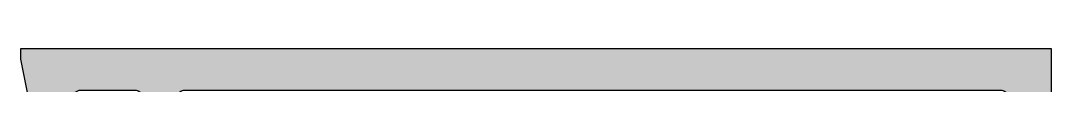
# Model space of a CAD drawing. Header units: millimetres. Extents: x 12351878 to 12381578, y 696206 to 738256.
# Drawn here: x 12366534.5 to 12366584.5, y 730351.7 to 730353.5 of the extents above; entities that cross this region are included whole.
import ezdxf

# ---------------------------------------------------------------- set-up
doc = ezdxf.new("R2010")
doc.units = ezdxf.units.MM
doc.header["$LTSCALE"] = 1000
doc.linetypes.add('HIDDEN', pattern=[0.125, 0.0625, -0.0625])
for name, color, linetype in [('EXTRUSION-V', 141, 'Continuous'), ('EXTRUSION1', 4, 'Continuous'), ('SYMBOL', 7, 'Continuous'), ('型材断面填充', 254, 'Continuous')]:
    doc.layers.add(name, color=color, linetype=linetype)

# ---------------------------------------------------------------- blocks, each defined once
blk = doc.blocks.new('20230228-LC01')
at = {"layer": '型材断面填充', "linetype": 'ByBlock'}
h = blk.add_hatch(color=256, dxfattribs=at)
edge = h.paths.add_edge_path()
edge.add_line((50, 0), (0, 0))
edge.add_line((0, 0), (0, -0.5))
edge.add_line((0, -0.5), (0.9196116135135526, -5.098058067560487))
edge.add_arc((1.409901951359643, -4.999999999992724), 0.5000000000003576, 191.3099324738567, 269.9999999991662)
edge.add_line((1.409901951352367, -5.499999999992724), (2.429705854068743, -5.5))
edge.add_arc((2.429705854076019, -5), 0.5, 269.9999999991662, 371.3099324736114)
edge.add_line((2.919996191914834, -4.901941932435875), (2.459219418946304, -2.598058067567763))
edge.add_arc((2.949509756799671, -2.5), 0.5000000000074922, 90, 191.3099324736932, ccw=False)
edge.add_line((2.949509756799671, -1.999999999992724), (5.5, -2))
edge.add_arc((5.5, -2.5), 0.5, 0, 90, ccw=False)
edge.add_line((6, -2.5), (6, -35))
edge.add_arc((5.5, -35), 0.5, -90, 0, ccw=False)
edge.add_line((5.5, -35.5), (5.225000000005821, -35.5))
edge.add_arc((5.225000000005821, -35.80000000000655), 0.3000000000065484, 90, 216.8698976463998)
edge.add_line((4.985000000000582, -35.98000000001412), (6.959999999999127, -38.61333333333459))
edge.add_arc((7.19999999999709, -38.4333333333343), 0.2999999999985448, 216.8698976461219, 360)
edge.add_line((7.499999999992724, -38.4333333333343), (7.5, -24))
edge.add_arc((8, -24), 0.5, 90, 180, ccw=False)
edge.add_line((8, -23.5), (12.15645166720788, -23.49999999999636))
edge.add_arc((12.15645166721515, -22.99999999998545), 0.5000000000109139, 269.9999999991662, 287.7838762194962)
edge.add_line((12.30916534282733, -23.47610769083985), (37.84728632438782, -15.28464093139337))
edge.add_arc((38.00000000000728, -15.7607486222405), 0.5000000000049891, 0, 107.7838762205447, ccw=False)
edge.add_line((38.50000000001455, -15.7607486222405), (38.50000000001455, -39.50000620122591))
edge.add_arc((39.00000000001455, -39.50000620122591), 0.5, 180, 270)
edge.add_line((39.00000000001455, -40.00000620122591), (39.50000000001455, -40.00000620122591))
edge.add_arc((39.50000000001455, -39.50000620122591), 0.5, 270, 360)
edge.add_line((40.00000000001455, -39.50000620122591), (40, -15.00000623451342))
edge.add_line((40, -15.00000623451342), (50, -15.00000623451342))
edge.add_line((50, -15.00000623451342), (50, 0))
edge = h.paths.add_edge_path(flags=16)
edge.add_arc((47.5, -2.5), 0.5, 0, 90, ccw=False)
edge.add_line((48, -2.5), (48, -13.00000623451342))
edge.add_arc((47.5, -13.00000623451342), 0.5, -90, 0, ccw=False)
edge.add_line((47.5, -13.50000623451342), (45.5, -13.50000623451342))
edge.add_arc((45.5, -13.00000623451342), 0.5, 180, 270, ccw=False)
edge.add_line((45, -13.00000623451342), (45, -11.50000623451342))
edge.add_arc((44.5, -11.50000623451342), 0.5, 0, 90)
edge.add_line((44.5, -11.00000623451342), (44, -11.00000623451342))
edge.add_arc((44, -11.50000623451342), 0.5, 90, 180)
edge.add_line((43.5, -11.50000623451342), (43.5, -13.00000623451342))
edge.add_arc((43, -13.00000623451342), 0.5, -90, 0, ccw=False)
edge.add_line((43, -13.50000623451342), (38.57822583361121, -13.50000623451342))
edge.add_arc((38.57822583361121, -14.00000623449523), 0.4999999999818101, 90, 107.7838762205148)
edge.add_line((38.42551215799904, -13.52389854366993), (12.65271367561218, -21.79063916326049))
edge.add_arc((12.49999999999272, -21.314531472417), 0.500000000001525, 180, 287.783876220672, ccw=False)
edge.add_line((11.99999999999272, -21.314531472417), (11.99999999999272, -19.99999999999636))
edge.add_arc((11.49999999999272, -19.99999999999636), 0.5, 0, 90)
edge.add_line((11.49999999999272, -19.49999999999636), (10.99999999999272, -19.49999999999636))
edge.add_arc((10.99999999999272, -19.99999999999636), 0.5, 90, 180)
edge.add_line((10.49999999999272, -19.99999999999636), (10.49999999999272, -21.49999999999636))
edge.add_arc((9.999999999992724, -21.49999999999636), 0.5, -90, 0, ccw=False)
edge.add_line((9.999999999992724, -21.99999999999636), (7.999999999992724, -21.99999999999636))
edge.add_arc((7.999999999992724, -21.49999999999636), 0.5, 180, 270, ccw=False)
edge.add_line((7.499999999992724, -21.49999999999636), (7.5, -2.5))
edge.add_arc((8, -2.5), 0.5, 90, 180, ccw=False)
edge.add_line((8, -2), (47.5, -2))
at = {"linetype": 'ByBlock'}
for points in [[(50, 0), (0, 0), (0, -0.5), (0.9196116135135526, -5.098058067560487, 0.3575107650255804), (1.409901951352367, -5.499999999992724), (2.429705854068743, -5.5, 0.4732848177155407), (2.919996191914834, -4.901941932435875), (2.459219418946304, -2.598058067567763, -0.4732848177151634), (2.949509756799671, -1.999999999992724), (5.5, -2, -0.4142135623722605), (6, -2.5), (6, -35, -0.4142135623730951), (5.5, -35.5), (5.225000000005821, -35.5, 0.6180339887505708), (4.985000000000582, -35.98000000001412), (6.959999999999127, -38.61333333333459, 0.7207592200553672), (7.499999999992724, -38.4333333333343), (7.5, -24, -0.4142135623726912), (8, -23.5), (12.15645166720788, -23.49999999999636, 0.07775291805953798), (12.30916534282733, -23.47610769083985), (37.84728632438782, -15.28464093139337, -0.5083381790249631), (38.50000000001455, -15.7607486222405), (38.50000000001455, -39.50000620122591, 0.414213562373095), (39.00000000001455, -40.00000620122591), (39.50000000001455, -40.00000620122591, 0.4142135623732657), (40.00000000001455, -39.50000620122591), (40, -15.00000623451342), (50, -15.00000623451342)], [(47.5, -2, -0.4142135623730951), (48, -2.5), (48, -13.00000623451342, -0.4142135623730951), (47.5, -13.50000623451342), (45.5, -13.50000623451342, -0.4142135623730951), (45, -13.00000623451342), (45, -11.50000623451342, 0.4142135623730951), (44.5, -11.00000623451342), (44, -11.00000623451342, 0.4142135623730951), (43.5, -11.50000623451342), (43.5, -13.00000623451342, -0.4142135623730951), (43, -13.50000623451342), (38.57822583361121, -13.50000623451342, 0.07775291805977665), (38.42551215799904, -13.52389854366993), (12.65271367561218, -21.79063916326049, -0.5083381790250802), (11.99999999999272, -21.314531472417), (11.99999999999272, -19.99999999999636, 0.4142135623730951), (11.49999999999272, -19.49999999999636), (10.99999999999272, -19.49999999999636, 0.4142135623730951), (10.49999999999272, -19.99999999999636), (10.49999999999272, -21.49999999999636, -0.4142135623730951), (9.999999999992724, -21.99999999999636), (7.999999999992724, -21.99999999999636, -0.4142135623732074), (7.499999999992724, -21.49999999999636), (7.5, -2.5, -0.4142135623729828), (8, -2)]]:
    blk.add_lwpolyline(points, format="xyb", close=True, dxfattribs=at)
at = {"layer": 'EXTRUSION-V', "linetype": 'HIDDEN'}
blk.add_lwpolyline([(46.0000000000291, -10.50000623452434), (46, -4.500000000003638, 0.414213562373095), (45.5, -4.000000000003638), (10, -4.000000000003638, 0.414213562373095), (9.5, -4.500000000003638), (9.5, -19.50000000000364, 0.414213562373095), (10, -20.00000000000364), (10, -20.00000000000364, -0.414213562373095), (10.5, -20.50000000000364), (10.5, -21.00000000000364, -0.414213562373095), (10, -21.50000000000364), (8.5, -21.50000000000364, -0.4142135623728708), (8, -21.00000000000364), (7.999999999970896, -3.000000000003638, -0.4142135623732714), (8.499999999970896, -2.500000000003638), (46.9999999999709, -2.500000000003638, -0.4142135623729253), (47.4999999999709, -3.000000000003638), (47.5000000000291, -12.00000623452434, -0.4142135623733255), (47.0000000000291, -12.50000623452434), (45.5000000000291, -12.50000623452434, -0.414213562373095), (45.0000000000291, -12.00000623452434), (45.0000000000291, -11.50000623452434, -0.414213562373095), (45.5000000000291, -11.00000623452434), (45.5000000000291, -11.00000623452434, 0.414213562373095)], format="xyb", close=True, dxfattribs=at)
blk = doc.blocks.new('gyblcqs2')
at = {"layer": 'EXTRUSION1'}
blk.add_blockref('20230228-LC01', (3387.000084580854, 2780.581777921878, 4.015512391808422e-08), dxfattribs=at)

msp = doc.modelspace()

# ---------------------------------------------------------------- block references
at = {"layer": 'SYMBOL'}
msp.add_blockref('gyblcqs2', (12363147.49884617, 727572.9283430667), dxfattribs=at)

doc.saveas('drawing.dxf')
